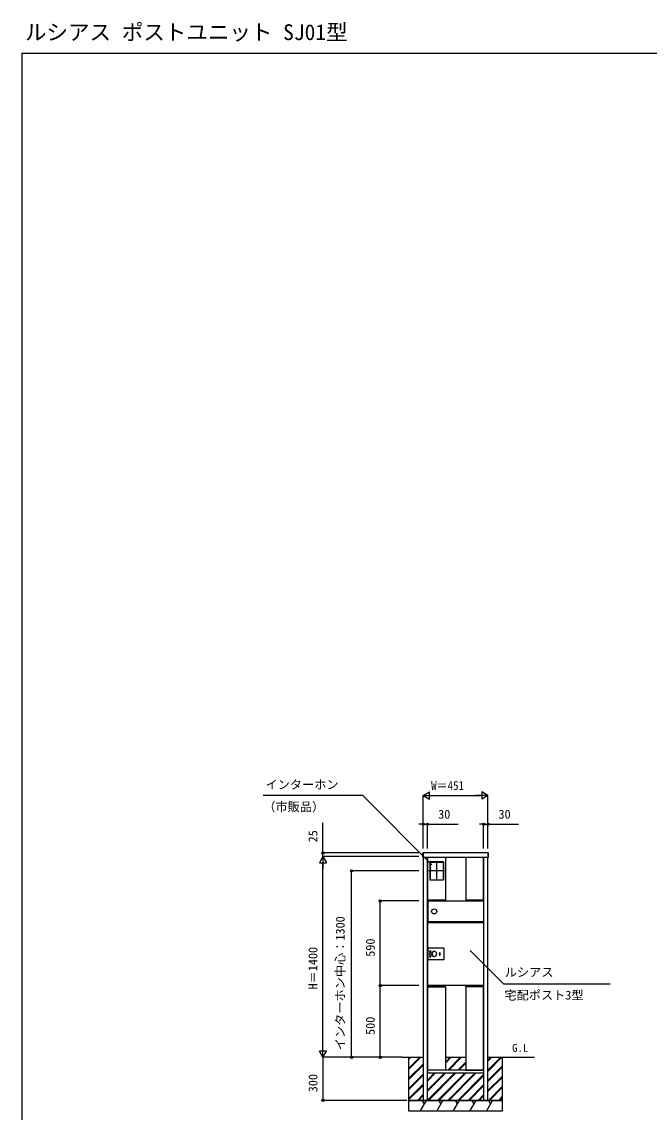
# Model space of a CAD drawing. Units: millimetres, scale not verified. Extents: x -4375 to 4375, y -6498 to 6471.
# Drawn here: x -4375 to 0, y -1131 to 6471 of the extents above; entities that cross this region are included whole.
import ezdxf
from ezdxf.enums import TextEntityAlignment as Align

# ---------------------------------------------------------------- set-up
doc = ezdxf.new("R2010")
doc.units = ezdxf.units.MM
doc.header["$LTSCALE"] = 30
for name, color, linetype in [('0-1_USER1', 3, 'Continuous'), ('0-2_YKK_A1', 4, 'Continuous'), ('0-3_YKK_D', 6, 'Continuous'), ('0-4_YKK_ZWAK', 7, 'Continuous')]:
    doc.layers.add(name, color=color, linetype=linetype)
doc.styles.add('ＭＳ ゴシック', font='')
doc.styles.get('ＭＳ ゴシック').set_extended_font_data('MS Gothic')

msp = doc.modelspace()

# ---------------------------------------------------------------- linework, layer by layer
at = {"layer": '0-2_YKK_A1'}
for p, q in [((-1578.5, 675.09), (-1578.5, 676.04)), ((-1578.5, 674.59), (-1578.5, 675.09)), ((-1578.5, 647.16), (-1578.5, 674.59)), ((-1576.5, 677.1), (-1577.56, 677.04)), ((-1576.5, 646.1), (-1577.56, 646.16)), ((-1576.5, 677.1), (-1576.5, 676.15)), ((-1576.5, 676.15), (-1576.5, 674.66)), ((-1576.5, 674.66), (-1576.5, 646.9)), ((-1576.5, 646.9), (-1576.5, 646.1)), ((-1544.5, 347.6), (-1544.5, 646.6)), ((-1529.75, 614.29), (-1435.25, 614.29)), ((-1529.7, 613.09), (-1529.7, 490.09)), ((-1482.5, 615.59), (-1482.5, 487.59)), ((-1435.3, 613.09), (-1435.3, 490.09)), ((-1420.5, 646.6), (-1420.5, 347.6)), ((-1279.5, 646.6), (-1279.5, 347.6)), ((-1155.5, 347.6), (-1155.5, 646.6)), ((-1123.5, 677.1), (-1122.44, 677.04)), ((-1123.5, 677.1), (-1123.5, 676.15)), ((-1123.5, 676.15), (-1123.5, 674.66)), ((-1123.5, 674.66), (-1123.5, 646.9)), ((-1123.5, 646.9), (-1123.5, 646.1)), ((-1123.5, 646.1), (-1122.44, 646.16)), ((-1121.5, 675.09), (-1121.5, 676.04)), ((-1121.5, 674.59), (-1121.5, 675.09)), ((-1121.5, 647.16), (-1121.5, 674.59)), ((-1427.3, 551.59), (-1537.7, 551.59)), ((-1529.75, 488.89), (-1435.25, 488.89)), ((-1545, 340.8), (-1545, 341.6)), ((-1544.99, 340.8), (-1545, 340.8)), ((-1545, 340), (-1545, 340.7)), ((-1545, 340), (-1545, 328.5)), ((-1544.99, 347.39), (-1544.92, 346.27)), ((-1544.92, 346.27), (-1544.92, 346.23)), ((-1420.5, 347.6), (-1544.5, 347.6)), ((-1544.5, 340.5), (-1544.41, 340.5)), ((-1544.41, 340.6), (-1544.41, 197.6)), ((-1543.61, 340.6), (-1544.41, 340.6)), ((-1544, 341.5), (-1544.2, 341.5)), ((-1544, 340.7), (-1544.2, 340.7)), ((-1544.2, 340.6), (-1544.2, 340.7)), ((-1544, 340.7), (-1544, 340.6)), ((-1543.92, 345.29), (-1543.93, 345.33)), ((-1543.61, 340.8), (-1543.61, 341.6)), ((-1543.61, 340.8), (-1543.61, 340.6)), ((-1421.07, 345.33), (-1421.08, 345.29)), ((-1420.08, 346.27), (-1420.01, 347.39)), ((-1420.08, 346.23), (-1420.08, 346.27)), ((-1279.99, 347.39), (-1279.92, 346.27)), ((-1279.92, 346.27), (-1279.92, 346.23)), ((-1279.5, 347.6), (-1155.5, 347.6)), ((-1278.92, 345.29), (-1278.93, 345.33)), ((-1156.07, 345.33), (-1156.08, 345.29)), ((-1155.8, 340.8), (-1155.8, 341.6)), ((-1155.5, 341.6), (-1155.8, 341.6)), ((-1155.8, 340.8), (-1155.8, 340.6)), ((-1155.5, 340.8), (-1155.8, 340.8)), ((-1155, 340.6), (-1155.8, 340.6)), ((-1155.5, 341.6), (-1155, 341.6)), ((-1155, 340.8), (-1155.5, 340.8)), ((-1155.08, 346.27), (-1155.01, 347.39)), ((-1155.08, 346.23), (-1155.08, 346.27)), ((-1155.01, 340.8), (-1155, 340.7)), ((-1155, 341.6), (-1155, 340.8)), ((-1155, 340.7), (-1155, 340.6)), ((-1545, 196.6), (-1545, 197.4)), ((-1545, 197.4), (-1544.2, 197.4)), ((-1544.2, 196.6), (-1545, 196.6)), ((-1544.5, 190.8), (-1545, 190.8)), ((-1544.2, 190.6), (-1545, 190.6)), ((-1545, 190.6), (-1545, -246.3)), ((-1544.5, 191.6), (-1544.2, 191.6)), ((-1544.5, 190.8), (-1544.2, 190.8)), ((-1543.61, 197.6), (-1544.41, 197.6)), ((-1544.2, 197.6), (-1544.2, 191.6)), ((-1544.2, 191.6), (-1155.8, 191.6)), ((-1544.2, 190.8), (-1544.2, 191.6)), ((-1544.2, 190.8), (-1544.2, 190.6)), ((-1543.61, 197.4), (-1543.61, 197.6)), ((-1543.61, 197.4), (-1543.61, 196.6)), ((-1155.8, 196.6), (-1543.61, 196.6)), ((-1539.3, 191.6), (-1539.3, 196.6)), ((-1164.2, 196.6), (-1164.2, 191.6)), ((-1155.8, 197.4), (-1155.8, 197.6)), ((-1155.8, 197.4), (-1155.8, 196.6)), ((-1155.5, 197.4), (-1155.8, 197.4)), ((-1155.5, 196.6), (-1155.8, 196.6)), ((-1155.8, 196.6), (-1155.8, 191.6)), ((-1155.8, 190.8), (-1155.8, 191.6)), ((-1155.5, 191.6), (-1155.8, 191.6)), ((-1155.8, 190.8), (-1155.8, 190.6)), ((-1155.5, 190.8), (-1155.8, 190.8)), ((-1155, 190.6), (-1155.8, 190.6)), ((-1155.5, 197.4), (-1155, 197.4)), ((-1155.5, 191.6), (-1155, 191.6)), ((-1155, 190.8), (-1155.5, 190.8)), ((-1155, 191.6), (-1155, 190.8)), ((-1542, -67.81), (-1542, 12.21)), ((-1540.01, 14.2), (-1432.99, 14.2)), ((-1431, 12.21), (-1431, -67.81)), ((-1432.99, -69.8), (-1540.01, -69.8)), ((-1524.02, -6.6), (-1530.81, -8.3)), ((-1530.81, -47.3), (-1524.02, -49)), ((-1530.21, -10.72), (-1526.24, -9.73)), ((-1526.24, -45.87), (-1530.21, -44.88)), ((-1499.99, -45.29), (-1499.5, -45.3)), ((-1461.5, -20.05), (-1461.5, -35.55)), ((-1456.5, -27.8), (-1461.5, -27.8)), ((-1457, -19.55), (-1461, -19.55)), ((-1461, -36.05), (-1457, -36.05)), ((-1456.5, -35.55), (-1456.5, -20.05)), ((-1544.2, -246.3), (-1545, -246.3)), ((-1544.5, -247.3), (-1545, -247.3)), ((-1544.99, -255.69), (-1544.92, -254.57)), ((-1544.92, -254.57), (-1544.92, -254.53)), ((-1544.5, -246.5), (-1544.2, -246.5)), ((-1544.5, -247.3), (-1544.2, -247.3)), ((-1544.5, -255.9), (-1420.5, -255.9)), ((-1544.5, -836.9), (-1544.5, -255.9)), ((-1544.2, -246.5), (-1544.2, -246.3)), ((-1544.2, -246.5), (-1544.2, -247.3)), ((-1155.8, -247.3), (-1544.2, -247.3)), ((-1544.2, -247.3), (-1544.2, -248.4)), ((-1544.2, -248.4), (-1543.4, -248.4)), ((-1543.92, -253.59), (-1543.93, -253.63)), ((-1543.4, -248.4), (-1533.9, -248.4)), ((-1533.3, -248.4), (-1533.9, -248.4)), ((-1533.4, -247.9), (-1533.4, -247.3)), ((-1533.3, -247.6), (-1533.4, -247.6)), ((-1533.3, -247.6), (-1533.3, -247.3)), ((-1533.3, -248.4), (-1533.3, -247.6)), ((-1164.2, -248.4), (-1533.3, -248.4)), ((-1421.07, -253.63), (-1421.08, -253.59)), ((-1420.5, -255.9), (-1420.5, -836.9)), ((-1420.08, -254.53), (-1420.08, -254.57)), ((-1420.08, -254.57), (-1420.01, -255.69)), ((-1279.99, -255.69), (-1279.92, -254.57)), ((-1279.92, -254.57), (-1279.92, -254.53)), ((-1278.92, -253.59), (-1278.93, -253.63)), ((-1164.2, -247.3), (-1164.2, -247.6)), ((-1164.2, -247.6), (-1164.2, -248.4)), ((-1164.1, -247.6), (-1164.2, -247.6)), ((-1163.6, -248.4), (-1164.2, -248.4)), ((-1164.1, -247.9), (-1164.1, -247.3)), ((-1156.6, -248.4), (-1163.6, -248.4)), ((-1156.07, -253.63), (-1156.08, -253.59)), ((-1155.8, -246.5), (-1155.8, -246.3)), ((-1155.8, -246.5), (-1155.8, -247.3)), ((-1155.5, -246.5), (-1155.8, -246.5)), ((-1155.5, -247.3), (-1155.8, -247.3)), ((-1155.5, -246.5), (-1155, -246.5)), ((-1155, -247.3), (-1155.5, -247.3)), ((-1155.08, -254.53), (-1155.08, -254.57)), ((-1155.08, -254.57), (-1155.01, -255.69)), ((-1155, -246.5), (-1155, -247.3)), ((-1725, -748.4), (-1575.5, -748.4)), ((-1675, -753.15), (-1670.25, -748.4)), ((-1675, -823.86), (-1599.54, -748.4)), ((-1675, -756.78), (-1666.62, -748.4)), ((-1675, -827.49), (-1595.91, -748.4)), ((-1675, -760.4), (-1663, -748.4)), ((-1675, -831.11), (-1592.29, -748.4)), ((-1545.5, -748.4), (-1544.5, -748.4)), ((-1420.5, -781.5), (-1387.4, -748.4)), ((-1420.5, -785.12), (-1383.78, -748.4)), ((-1420.5, -788.75), (-1380.15, -748.4)), ((-1420.5, -748.4), (-1279.5, -748.4)), ((-1405.19, -836.9), (-1316.69, -748.4)), ((-1401.57, -836.9), (-1313.07, -748.4)), ((-1397.94, -836.9), (-1309.44, -748.4)), ((-1155.5, -748.4), (-1154.5, -748.4)), ((-1124.5, -748.4), (-800.24, -748.4)), ((-1124.5, -768.34), (-1104.56, -748.4)), ((-1124.5, -839.05), (-1033.85, -748.4)), ((-1124.5, -771.96), (-1100.94, -748.4)), ((-1124.5, -842.67), (-1030.23, -748.4)), ((-1124.5, -775.59), (-1097.31, -748.4)), ((-1124.5, -846.3), (-1026.6, -748.4)), ((-1675, -894.57), (-1575.5, -795.07)), ((-1675, -898.2), (-1575.5, -798.7)), ((-1675, -901.82), (-1575.5, -802.32)), ((-1545.5, -765.07), (-1544.5, -764.07)), ((-1545.5, -768.7), (-1544.5, -767.7)), ((-1545.5, -772.32), (-1544.5, -771.32)), ((-1545.5, -835.79), (-1544.5, -834.79)), ((-1334.48, -836.9), (-1279.5, -781.92)), ((-1330.86, -836.9), (-1279.5, -785.54)), ((-1327.23, -836.9), (-1279.5, -789.17)), ((-1155.5, -799.34), (-1154.5, -798.34)), ((-1155.5, -802.96), (-1154.5, -801.96)), ((-1155.5, -806.59), (-1154.5, -805.59)), ((-1124.5, -909.76), (-1025, -810.26)), ((-1124.5, -913.39), (-1025, -813.88)), ((-1124.5, -917.01), (-1025, -817.51)), ((-1675, -965.28), (-1575.5, -865.79)), ((-1675, -968.91), (-1575.5, -869.41)), ((-1675, -972.53), (-1575.5, -873.04)), ((-1154.5, -836.9), (-1545.5, -836.9)), ((-1545.5, -836.9), (-1545.5, -859.9)), ((-1154.5, -859.9), (-1545.5, -859.9)), ((-1545.5, -906.5), (-1498.9, -859.9)), ((-1545.5, -977.21), (-1428.19, -859.9)), ((-1545.5, -1047.92), (-1357.48, -859.9)), ((-1545.5, -910.12), (-1495.28, -859.9)), ((-1545.5, -980.83), (-1424.57, -859.9)), ((-1545.5, -913.75), (-1491.65, -859.9)), ((-1545.5, -984.46), (-1420.94, -859.9)), ((-1420.5, -836.9), (-1544.5, -836.9)), ((-1542.36, -1048.4), (-1353.86, -859.9)), ((-1538.73, -1048.4), (-1350.23, -859.9)), ((-1475.27, -1048.4), (-1286.77, -859.9)), ((-1471.65, -1048.4), (-1283.15, -859.9)), ((-1468.02, -1048.4), (-1279.52, -859.9)), ((-1404.56, -1048.4), (-1216.06, -859.9)), ((-1400.94, -1048.4), (-1212.44, -859.9)), ((-1397.31, -1048.4), (-1208.81, -859.9)), ((-1333.85, -1048.4), (-1154.5, -869.05)), ((-1330.23, -1048.4), (-1154.5, -872.67)), ((-1326.6, -1048.4), (-1154.5, -876.3)), ((-1279.5, -836.9), (-1155.5, -836.9)), ((-1154.5, -836.9), (-1154.5, -859.9)), ((-1124.5, -980.47), (-1025, -880.97)), ((-1124.5, -984.1), (-1025, -884.6)), ((-1124.5, -987.72), (-1025, -888.22)), ((-1675, -1036), (-1575.5, -936.5)), ((-1675, -1039.62), (-1575.5, -940.12)), ((-1675, -1043.25), (-1575.5, -943.75)), ((-1263.14, -1048.4), (-1154.5, -939.76)), ((-1259.52, -1048.4), (-1154.5, -943.39)), ((-1255.89, -1048.4), (-1154.5, -947.01)), ((-1121.72, -1048.4), (-1025, -951.68)), ((-1118.09, -1048.4), (-1025, -955.31)), ((-1114.47, -1048.4), (-1025, -958.93)), ((-1675, -1058.6), (-1669.11, -1048.4)), ((-1616.69, -1048.4), (-1575.5, -1007.21)), ((-1613.07, -1048.4), (-1575.5, -1010.83)), ((-1609.44, -1048.4), (-1575.5, -1014.46)), ((-1596.94, -1123.4), (-1553.64, -1048.4)), ((-1583.38, -1048.4), (-1568.51, -1074.15)), ((-1481.47, -1123.4), (-1438.17, -1048.4)), ((-1467.91, -1048.4), (-1453.04, -1074.15)), ((-1366, -1123.4), (-1322.7, -1048.4)), ((-1352.44, -1048.4), (-1337.57, -1074.15)), ((-1250.53, -1123.4), (-1207.23, -1048.4)), ((-1236.97, -1048.4), (-1222.1, -1074.15)), ((-1192.43, -1048.4), (-1154.5, -1010.47)), ((-1188.8, -1048.4), (-1154.5, -1014.1)), ((-1185.18, -1048.4), (-1154.5, -1017.72)), ((-1135.06, -1123.4), (-1091.76, -1048.4)), ((-1121.5, -1048.4), (-1106.63, -1074.15)), ((-1051.01, -1048.4), (-1025, -1022.39)), ((-1047.38, -1048.4), (-1025, -1026.02)), ((-1043.76, -1048.4), (-1025, -1029.64)), ((-1595.55, -1123.4), (-1596.24, -1122.19)), ((-1480.08, -1123.4), (-1480.77, -1122.19)), ((-1364.61, -1123.4), (-1365.3, -1122.19)), ((-1249.14, -1123.4), (-1249.83, -1122.19)), ((-1133.67, -1123.4), (-1134.36, -1122.19))]:
    msp.add_line(p, q, dxfattribs=at)
for points in [[(-1123.5, 646.6), (-1123.5, 676.6), (-1576.5, 676.6), (-1576.5, 646.6)], [(-1530, 488.59), (-1435, 488.59), (-1435, 614.59), (-1530, 614.59)], [(-1675, -1048.4), (-1025, -1048.4), (-1025, -1123.4), (-1675, -1123.4)]]:
    msp.add_lwpolyline(points, close=True, dxfattribs=at)
for points in [[(-1575.5, 646.6), (-1575.5, -1048.4), (-1545.5, -1048.4), (-1545.5, 646.6)], [(-1530, 613.09), (-1528.5, 613.09), (-1528.5, 490.09), (-1530, 490.09)], [(-1529.75, 614.6), (-1529.75, 613.09), (-1435.25, 613.09), (-1435.25, 614.6)], [(-1435, 613.09), (-1436.5, 613.09), (-1436.5, 490.09), (-1435, 490.09)], [(-1154.5, 646.6), (-1154.5, -1048.4), (-1124.5, -1048.4), (-1124.5, 646.6)], [(-1529.75, 488.59), (-1529.75, 490.09), (-1435.25, 490.09), (-1435.25, 488.59)], [(-1545, 341.6), (-1544, 341.6), (-1543.61, 341.6), (-1155.8, 341.6)], [(-1544.41, 326.5), (-1545, 326.5), (-1545, 328.5)], [(-1544.41, 197.6), (-1545, 197.6), (-1545, 326.5)], [(-1420.21, 347.6), (-1421.01, 347.6), (-1543.99, 347.6), (-1544.79, 347.6)], [(-1543.61, 341.5), (-1544, 341.5), (-1544, 340.7)], [(-1543.93, 345.33), (-1528.57, 345.25), (-1513.21, 345.19), (-1497.86, 345.16), (-1482.5, 345.14), (-1467.14, 345.16), (-1451.79, 345.19), (-1436.43, 345.25), (-1421.07, 345.33)], [(-1155.21, 347.6), (-1156.01, 347.6), (-1278.99, 347.6), (-1279.79, 347.6)], [(-1278.93, 345.33), (-1263.57, 345.25), (-1248.21, 345.19), (-1232.86, 345.16), (-1217.5, 345.14), (-1202.14, 345.16), (-1186.79, 345.19), (-1171.43, 345.25), (-1156.07, 345.33)], [(-1155, 340.6), (-1155, 197.6), (-1155.8, 197.6)], [(-1545, 190.8), (-1545, 191.6), (-1544.5, 191.6)], [(-1155, 190.6), (-1155, -246.3), (-1155.8, -246.3)], [(-1155, 197.4), (-1155, 196.6), (-1155.5, 196.6)], [(-1505.33, -44.08), (-1503.32, -44.84), (-1499.98, -45.26)], [(-1499.98, -10.34), (-1503.32, -10.76), (-1505.22, -11.48)], [(-1545, -247.3), (-1545, -246.5), (-1544.5, -246.5)], [(-1420.21, -255.9), (-1421.01, -255.9), (-1543.99, -255.9), (-1544.79, -255.9)], [(-1543.93, -253.63), (-1528.57, -253.55), (-1513.21, -253.49), (-1497.86, -253.46), (-1482.5, -253.44), (-1467.14, -253.46), (-1451.79, -253.49), (-1436.43, -253.55), (-1421.07, -253.63)], [(-1155.21, -255.9), (-1156.01, -255.9), (-1278.99, -255.9), (-1279.79, -255.9)], [(-1155.5, -255.9), (-1279.5, -255.9), (-1279.5, -836.9)], [(-1278.93, -253.63), (-1263.57, -253.55), (-1248.21, -253.49), (-1232.86, -253.46), (-1217.5, -253.44), (-1202.14, -253.46), (-1186.79, -253.49), (-1171.43, -253.55), (-1156.07, -253.63)], [(-1155.8, -247.3), (-1155.8, -248.4), (-1156.6, -248.4)], [(-1155.5, -836.9), (-1155.5, -748.4), (-1155.5, -255.9)], [(-1124.5, -748.4), (-1025, -748.4), (-1025, -1048.4), (-1675, -1048.4), (-1675, -748.4), (-1575.5, -748.4)]]:
    msp.add_lwpolyline(points, dxfattribs=at)
msp.add_circle((-1499.5, 269.1), 17.5, dxfattribs=at)
for centre, radius, start, end in [((-1577.5, 676.04), 1, 93.5, 180), ((-1577.5, 647.16), 1, 180, 266.5), ((-1122.5, 676.04), 1, 0, 86.5), ((-1122.5, 647.16), 1, 273.5, 0), ((-1544.2, 340.7), 0.8, 90, 180), ((-1544.5, 340), 0.5, 90, 180), ((-1543, 328.5), 2, 180, 224.99409), ((-1544.79, 347.4), 0.2, 90, 183.5), ((-1543.92, 346.33), 1, 183.50011, 269.6482), ((-1543.92, 346.29), 1, 183.5, 269.64806), ((-1482.5, 10345.1), 10000, 269.64806, 270), ((-1482.5, 10345.1), 10000, 270, 270.35194), ((-1421.08, 346.33), 1, 270.3518, 356.49989), ((-1421.08, 346.29), 1, 270.35194, 356.5), ((-1420.21, 347.4), 0.2, 356.5, 90), ((-1279.79, 347.4), 0.2, 90, 183.5), ((-1278.92, 346.33), 1, 183.50011, 269.6482), ((-1278.92, 346.29), 1, 183.5, 269.64806), ((-1217.5, 10345.1), 10000, 269.64806, 270), ((-1217.5, 10345.1), 10000, 270, 270.35194), ((-1156.08, 346.33), 1, 270.3518, 356.49989), ((-1156.08, 346.29), 1, 270.35194, 356.5), ((-1155.21, 347.4), 0.2, 356.5, 90), ((-1540.01, 12.21), 1.99, 89.92772, 180.07228), ((-1432.99, 12.21), 1.99, 359.92772, 90.07228), ((-1540.01, -67.81), 1.99, 179.92772, 270.07228), ((-1530.51, -9.51), 1.25, 104, 180), ((-1530.51, -9.51), 1.25, 180, 284), ((-1530.51, -46.09), 1.25, 76, 180), ((-1530.51, -46.09), 1.25, 180, 256), ((-1499.5, -27.8), 31.75, 146.31167, 180), ((-1499.5, -27.8), 31.75, 180, 213.68833), ((-1499.5, -27.8), 29.25, 141.02124, 180), ((-1499.5, -27.8), 29.25, 180, 218.97876), ((-1526.17, -10.02), 0.3, 326.31167, 104), ((-1526.17, -45.58), 0.3, 256, 33.68833), ((-1523.6, -8.3), 1.75, 0, 104), ((-1523.6, -47.3), 1.75, 256, 0), ((-1523.6, -8.3), 1.75, 321.02124, 0), ((-1523.6, -47.3), 1.75, 0, 38.97876), ((-1499.5, -27.8), 17.65, 0, 180), ((-1499.5, -27.8), 17.65, 180, 0), ((-1499.5, -27.8), 17.5, 90, 255.45427), ((-1499.48, -27.8), 17.3, 91.877, 268.123), ((-1511.5, -27.8), 1.75, 90, 270), ((-1511.5, -27.8), 1.75, 270, 90), ((-1499.5, -27.8), 17.5, 270, 90), ((-1461, -20.05), 0.5, 90, 180), ((-1461, -35.55), 0.5, 180, 270), ((-1457, -20.05), 0.5, 0, 90), ((-1457, -35.55), 0.5, 270, 0), ((-1432.99, -67.81), 1.99, 269.92772, 0.07228), ((-1544.79, -255.7), 0.2, 176.5, 270), ((-1543.92, -254.59), 1, 90.35194, 176.5), ((-1543.92, -254.63), 1, 90.3518, 176.49989), ((-1482.5, -10253.4), 10000, 90, 90.35194), ((-1533.9, -247.9), 0.5, 270, 0), ((-1482.5, -10253.4), 10000, 89.64806, 90), ((-1421.08, -254.59), 1, 3.5, 89.64806), ((-1421.08, -254.63), 1, 3.50011, 89.6482), ((-1420.21, -255.7), 0.2, 270, 3.5), ((-1279.79, -255.7), 0.2, 176.5, 270), ((-1278.92, -254.59), 1, 90.35194, 176.5), ((-1278.92, -254.63), 1, 90.3518, 176.49989), ((-1217.5, -10253.4), 10000, 90, 90.35194), ((-1217.5, -10253.4), 10000, 89.64806, 90), ((-1163.6, -247.9), 0.5, 180, 270), ((-1156.08, -254.59), 1, 3.5, 89.64806), ((-1156.08, -254.63), 1, 3.50011, 89.6482), ((-1155.21, -255.7), 0.2, 270, 3.5)]:
    msp.add_arc(centre, radius, start, end, dxfattribs=at)
at = {"layer": '0-3_YKK_D'}
for p, q in [((-1575.5, 1076.6), (-1532.2, 1101.6)), ((-1575.5, 707.6), (-1575.5, 1077.6)), ((-1575.5, 1076.6), (-1532.2, 1051.6)), ((-1575.5, 1076.6), (-1488.9, 1076.6)), ((-1532.2, 1051.6), (-1532.2, 1101.6)), ((-1525.5, 1076.6), (-1174.5, 1076.6)), ((-1124.5, 1076.6), (-1211.1, 1076.6)), ((-1124.5, 1076.6), (-1167.8, 1101.6)), ((-1167.8, 1101.6), (-1167.8, 1051.6)), ((-1124.5, 1076.6), (-1167.8, 1051.6)), ((-1124.5, 707.6), (-1124.5, 1077.6)), ((-2275, 676.6), (-2275, 887.68)), ((-1575.5, 876.6), (-1605.5, 876.6)), ((-1575.5, 707.6), (-1575.5, 877.6)), ((-1575.5, 876.6), (-1545.5, 876.6)), ((-1545.5, 707.6), (-1545.5, 877.6)), ((-1545.5, 876.6), (-1332.49, 876.6)), ((-1154.5, 876.6), (-1184.5, 876.6)), ((-1154.5, 707.6), (-1154.5, 877.6)), ((-1154.5, 876.6), (-1124.5, 876.6)), ((-1124.5, 707.6), (-1124.5, 877.6)), ((-1124.5, 876.6), (-911.49, 876.6)), ((-2275, 651.6), (-2300, 608.3)), ((-2300, 608.3), (-2250, 608.3)), ((-1606.5, 676.6), (-2276, 676.6)), ((-1606.5, 651.6), (-2276, 651.6)), ((-1606.5, 651.6), (-2276, 651.6)), ((-2275, 651.6), (-2275, 676.6)), ((-2275, 651.6), (-2275, 621.6)), ((-2275, 651.6), (-2250, 608.3)), ((-2275, 651.6), (-2275, 565)), ((-2275, -698.4), (-2275, 601.6)), ((-1606.5, 551.59), (-2076, 551.59)), ((-2075, -748.4), (-2075, 551.59)), ((-1606.5, 341.6), (-1876, 341.6)), ((-1875, -248.4), (-1875, 341.6)), ((-1606.5, -248.4), (-1876, -248.4)), ((-1606.5, -248.4), (-1876, -248.4)), ((-1875, -748.4), (-1875, -248.4)), ((-2275, -748.4), (-2275, -661.8)), ((-2275, -748.4), (-2300, -705.1)), ((-2250, -705.1), (-2300, -705.1)), ((-1726, -748.4), (-2276, -748.4)), ((-1726, -748.4), (-2276, -748.4)), ((-2275, -748.4), (-2250, -705.1)), ((-2275, -748.4), (-2275, -1048.4)), ((-1726, -748.4), (-2076, -748.4)), ((-1726, -748.4), (-1876, -748.4)), ((-1690, -1048.4), (-2276, -1048.4))]:
    msp.add_line(p, q, dxfattribs=at)
for points in [[(-1514.65, 593.52), (-1997.73, 1076.6), (-2050.31, 1076.6), (-2692.1, 1076.6)], [(-1248.67, -2.59), (-1015.47, -235.79), (-273.13, -235.79)]]:
    msp.add_lwpolyline(points, dxfattribs=at)
for centre in [(-1575.5, 876.6), (-1545.5, 876.6), (-1154.5, 876.6), (-1124.5, 876.6), (-2275, 676.6), (-2075, 551.59), (-1875, 341.6), (-1875, -248.4), (-1875, -248.4), (-2075, -748.4), (-1875, -748.4), (-2275, -1048.4)]:
    msp.add_circle(centre, 7.5, dxfattribs=at)
at = {"layer": '0-4_YKK_ZWAK'}
for q in [(-4375, -6498.4), (4375, 6251.6)]:
    msp.add_line((-4375, 6251.6), q, dxfattribs=at)

# ---------------------------------------------------------------- texts
at = {"layer": '0-1_USER1', "style": 'ＭＳ ゴシック'}
for s, height, p in [('ルシアス ポストユニット SJ01型', 110, (-4352.64, 6310.94)), ('G.L', 54.99, (-955.84, -726.4))]:
    msp.add_text(s, height=height, dxfattribs=at).set_placement(p, align=Align.BOTTOM_LEFT)
at = {"layer": '0-3_YKK_D', "style": 'ＭＳ ゴシック'}
for s, p in [('インターホン', (-2676.07, 1103.37)), ('（市販品）', (-2691.05, 948.66)), ('30', (-1471.78, 896.6)), ('30', (-1050.78, 896.6)), ('ルシアス', (-1007.17, -204.61)), ('宅配ポスト3型', (-1010.07, -364.63))]:
    msp.add_text(s, height=62.32, dxfattribs=at).set_placement(p, align=Align.BOTTOM_LEFT)
at = {"layer": '0-3_YKK_D', "style": 'ＭＳ ゴシック', "width": 0.9}
msp.add_text('W＝451', height=62.32, dxfattribs=at).set_placement((-1520.39, 1096.6), align=Align.BOTTOM_LEFT)
at = {"layer": '0-3_YKK_D', "style": 'ＭＳ ゴシック'}
for s, p in [('25', (-2295, 750.32)), ('インターホン中心：1300', (-2105.14, -699.44)), ('H＝1400', (-2295, -275.63)), ('590', (-1895, -47.09)), ('500', (-1895, -592.09)), ('300', (-2295, -992.09))]:
    msp.add_text(s, height=62.32, rotation=90, dxfattribs=at).set_placement(p, align=Align.BOTTOM_LEFT)

doc.saveas('drawing.dxf')
